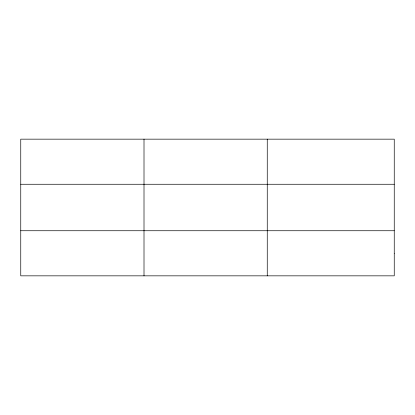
<?xml version="1.0" encoding="UTF-8"?>
<svg xmlns="http://www.w3.org/2000/svg" width="415" height="415" viewBox="0 0 415 415"><rect width="100%" height="100%" fill="white"/><g stroke="black" fill="none" stroke-linecap="round" stroke-linejoin="round"><path stroke-width="0.62" d="M144.005 275.84L144.005 139.16M267.26 275.84L267.26 139.16M20.75 184.265L394.25 184.265M20.75 230.735L394.25 230.735M394.25 253.29L394.25 275.84L20.75 275.84L20.75 139.16L394.25 139.16L394.25 253.29"/></g></svg>
